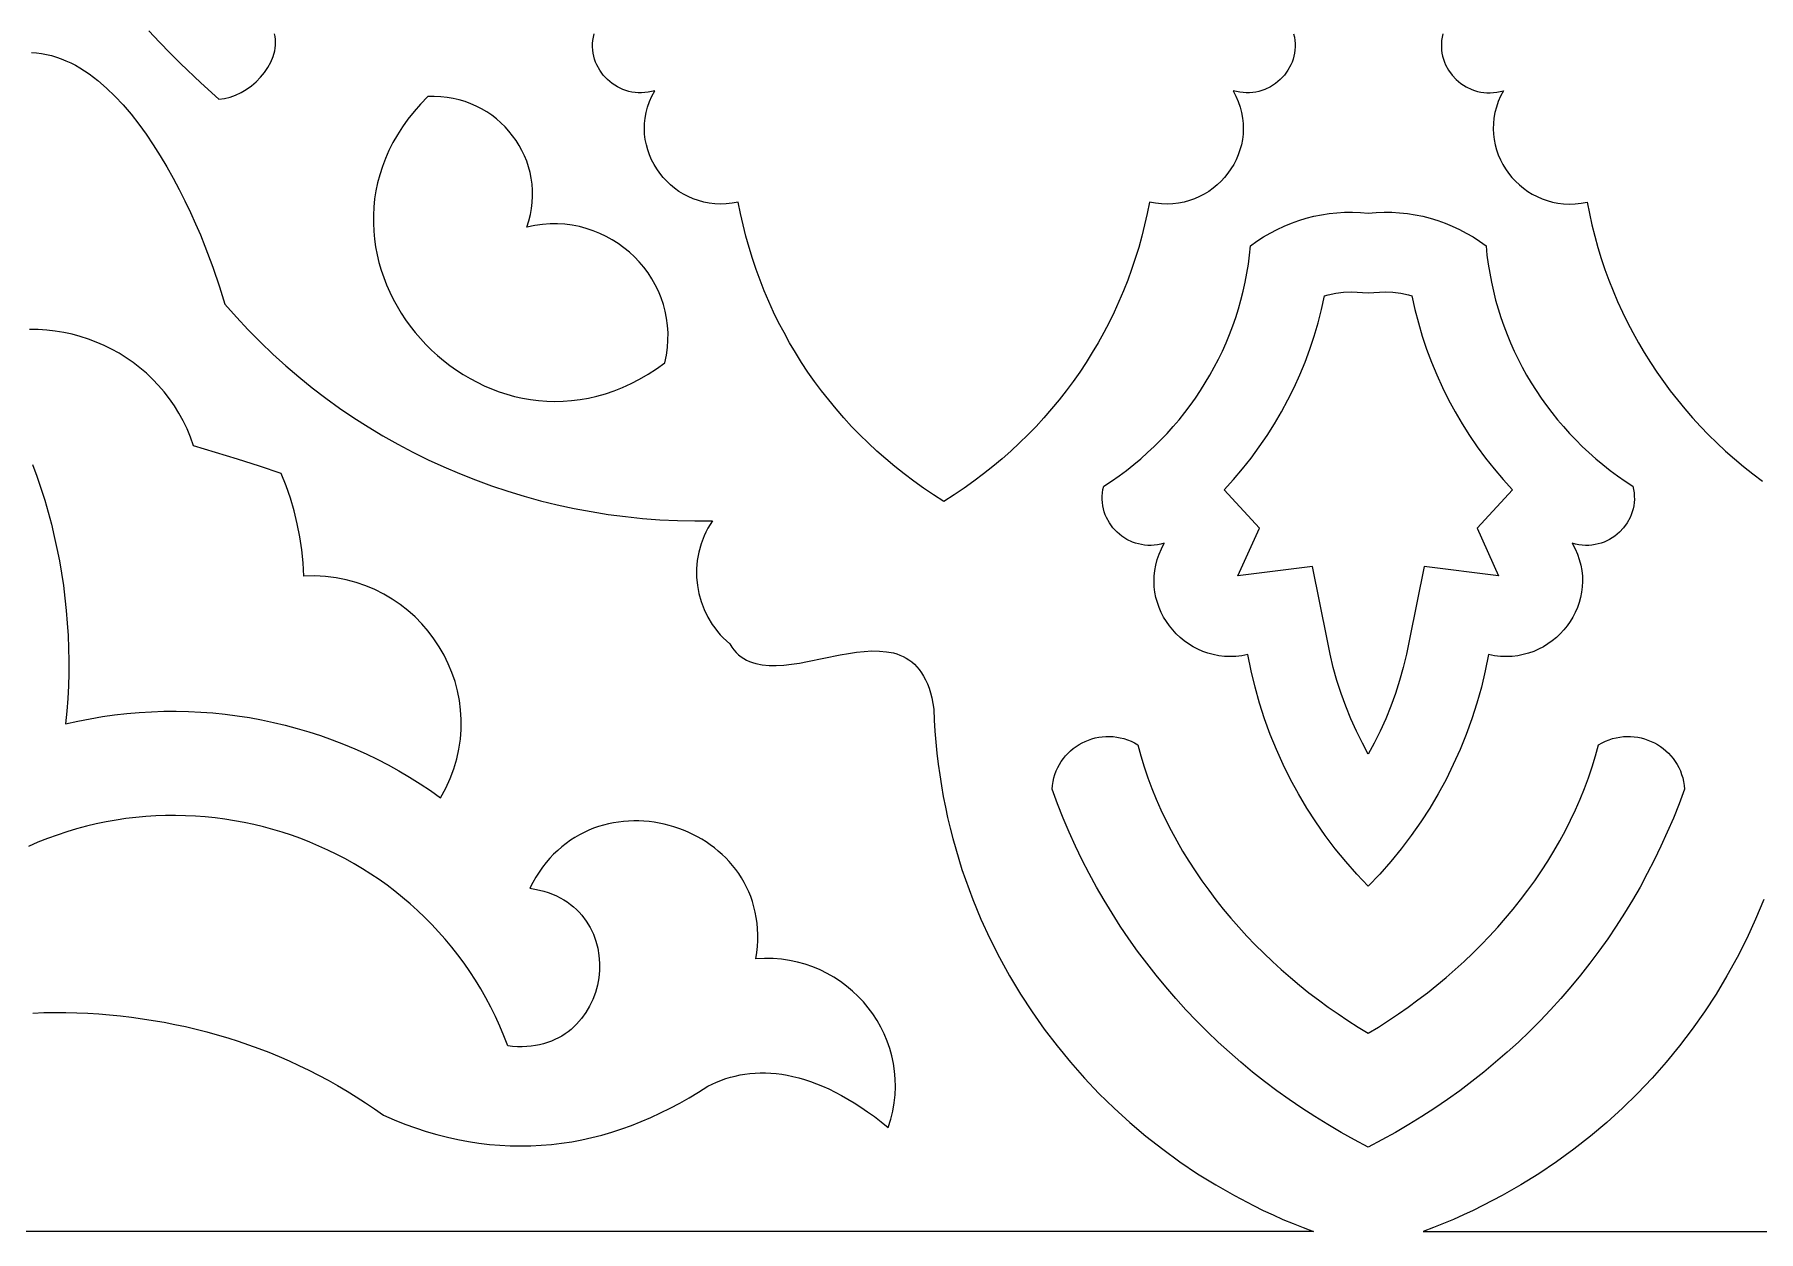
# Model space of a CAD drawing. Extents: x 50 to 3710, y -977 to -877.
# Drawn here: x 2981.9 to 3047, y -977.1 to -931.9 of the extents above; entities that cross this region are included whole.
import ezdxf

# ---------------------------------------------------------------- set-up
doc = ezdxf.new("R2010")
doc.units = 0
doc.layers.add('LAYER_1', color=18, linetype='CONTINUOUS')

msp = doc.modelspace()

# ---------------------------------------------------------------- linework, layer by layer
at = {"layer": 'LAYER_1'}
for points in [[(2986.256, -931.77), (2986.656, -932.195), (2987.057, -932.606), (2987.452, -933), (2988.212, -933.724), (2988.899, -934.341), (2989.106, -934.319), (2989.316, -934.27), (2989.524, -934.196), (2989.73, -934.099), (2989.929, -933.981), (2990.12, -933.844), (2990.3, -933.69), (2990.466, -933.521), (2990.616, -933.34), (2990.747, -933.147), (2990.856, -932.946), (2990.942, -932.738), (2991, -932.525), (2991.019, -932.417), (2991.03, -932.309), (2991.032, -932.2), (2991.027, -932.092), (2991.013, -931.984), (2990.99, -931.876)], [(3029.457, -931.876), (3029.485, -932.002), (3029.503, -932.127), (3029.513, -932.251), (3029.514, -932.373), (3029.507, -932.493), (3029.491, -932.611), (3029.467, -932.726), (3029.436, -932.839), (3029.398, -932.949), (3029.353, -933.055), (3029.243, -933.257), (3029.108, -933.443), (3028.951, -933.61), (3028.774, -933.757), (3028.579, -933.881), (3028.369, -933.98), (3028.259, -934.019), (3028.146, -934.052), (3028.03, -934.077), (3027.912, -934.094), (3027.792, -934.104), (3027.67, -934.106), (3027.546, -934.099), (3027.421, -934.084), (3027.295, -934.06), (3027.169, -934.026), (3027.277, -934.23), (3027.366, -934.436), (3027.438, -934.643), (3027.493, -934.851), (3027.531, -935.058), (3027.552, -935.265), (3027.557, -935.47), (3027.548, -935.673), (3027.523, -935.873), (3027.484, -936.07), (3027.431, -936.263), (3027.365, -936.451), (3027.286, -936.634), (3027.195, -936.811), (3027.092, -936.981), (3026.978, -937.144), (3026.852, -937.299), (3026.717, -937.445), (3026.571, -937.582), (3026.417, -937.71), (3026.253, -937.826), (3026.081, -937.932), (3025.902, -938.026), (3025.714, -938.107), (3025.521, -938.175), (3025.32, -938.229), (3025.114, -938.269), (3024.903, -938.294), (3024.687, -938.303), (3024.466, -938.296), (3024.242, -938.271), (3024.014, -938.229), (3023.929, -938.662), (3023.834, -939.091), (3023.727, -939.517), (3023.609, -939.939), (3023.481, -940.357), (3023.342, -940.771), (3023.193, -941.18), (3023.033, -941.585), (3022.862, -941.986), (3022.682, -942.382), (3022.491, -942.772), (3022.289, -943.158), (3022.078, -943.538), (3021.857, -943.913), (3021.626, -944.282), (3021.385, -944.646), (3021.134, -945.003), (3020.873, -945.354), (3020.603, -945.699), (3020.324, -946.037), (3020.035, -946.369), (3019.736, -946.694), (3019.429, -947.012), (3019.112, -947.322), (3018.786, -947.625), (3018.451, -947.921), (3018.107, -948.209), (3017.754, -948.489), (3017.393, -948.761), (3017.022, -949.025), (3016.643, -949.28), (3016.256, -949.527), (3015.869, -949.28), (3015.49, -949.025), (3015.119, -948.761), (3014.758, -948.489), (3014.405, -948.209), (3014.061, -947.921), (3013.726, -947.625), (3013.4, -947.322), (3013.083, -947.012), (3012.776, -946.694), (3012.477, -946.369), (3012.188, -946.037), (3011.909, -945.699), (3011.639, -945.354), (3011.378, -945.003), (3011.127, -944.646), (3010.886, -944.282), (3010.655, -943.913), (3010.434, -943.538), (3010.223, -943.158), (3010.021, -942.772), (3009.83, -942.382), (3009.65, -941.986), (3009.479, -941.585), (3009.319, -941.18), (3009.17, -940.771), (3009.031, -940.357), (3008.903, -939.939), (3008.785, -939.517), (3008.678, -939.091), (3008.583, -938.662), (3008.498, -938.229), (3008.27, -938.271), (3008.046, -938.296), (3007.825, -938.303), (3007.609, -938.294), (3007.398, -938.269), (3007.192, -938.229), (3006.991, -938.175), (3006.798, -938.107), (3006.61, -938.026), (3006.431, -937.932), (3006.259, -937.826), (3006.095, -937.71), (3005.941, -937.582), (3005.795, -937.445), (3005.66, -937.299), (3005.534, -937.144), (3005.42, -936.981), (3005.317, -936.811), (3005.226, -936.634), (3005.147, -936.451), (3005.081, -936.263), (3005.028, -936.07), (3004.989, -935.873), (3004.964, -935.673), (3004.955, -935.47), (3004.96, -935.265), (3004.981, -935.058), (3005.019, -934.851), (3005.074, -934.643), (3005.146, -934.436), (3005.235, -934.23), (3005.343, -934.026), (3005.217, -934.06), (3005.091, -934.084), (3004.966, -934.099), (3004.842, -934.106), (3004.72, -934.104), (3004.6, -934.094), (3004.482, -934.077), (3004.366, -934.052), (3004.253, -934.019), (3004.143, -933.98), (3003.933, -933.881), (3003.738, -933.757), (3003.561, -933.61), (3003.404, -933.443), (3003.269, -933.257), (3003.159, -933.055), (3003.114, -932.949), (3003.076, -932.839), (3003.045, -932.726), (3003.021, -932.611), (3003.005, -932.493), (3002.998, -932.373), (3002.999, -932.251), (3003.009, -932.127), (3003.027, -932.002), (3003.055, -931.876)], [(3035.089, -931.876), (3035.061, -932.002), (3035.043, -932.127), (3035.033, -932.251), (3035.032, -932.373), (3035.039, -932.493), (3035.055, -932.611), (3035.078, -932.726), (3035.109, -932.839), (3035.148, -932.949), (3035.193, -933.055), (3035.303, -933.257), (3035.438, -933.443), (3035.595, -933.61), (3035.772, -933.757), (3035.967, -933.881), (3036.177, -933.98), (3036.287, -934.019), (3036.4, -934.052), (3036.516, -934.077), (3036.634, -934.094), (3036.754, -934.104), (3036.876, -934.106), (3037, -934.099), (3037.125, -934.084), (3037.251, -934.06), (3037.377, -934.026), (3037.269, -934.23), (3037.179, -934.436), (3037.108, -934.643), (3037.053, -934.851), (3037.015, -935.058), (3036.994, -935.265), (3036.989, -935.47), (3036.998, -935.673), (3037.023, -935.873), (3037.062, -936.07), (3037.115, -936.263), (3037.181, -936.451), (3037.26, -936.634), (3037.351, -936.811), (3037.454, -936.981), (3037.568, -937.144), (3037.694, -937.299), (3037.829, -937.445), (3037.975, -937.582), (3038.129, -937.71), (3038.293, -937.826), (3038.465, -937.932), (3038.644, -938.026), (3038.831, -938.107), (3039.025, -938.175), (3039.226, -938.229), (3039.432, -938.269), (3039.643, -938.294), (3039.859, -938.303), (3040.08, -938.296), (3040.304, -938.271), (3040.532, -938.229), (3040.617, -938.662), (3040.712, -939.091), (3040.819, -939.517), (3040.937, -939.939), (3041.065, -940.357), (3041.204, -940.771), (3041.353, -941.18), (3041.513, -941.585), (3041.684, -941.986), (3041.864, -942.382), (3042.055, -942.772), (3042.257, -943.158), (3042.468, -943.538), (3042.689, -943.913), (3042.92, -944.282), (3043.161, -944.646), (3043.412, -945.003), (3043.672, -945.354), (3043.943, -945.699), (3044.222, -946.037), (3044.511, -946.369), (3044.809, -946.694), (3045.117, -947.012), (3045.434, -947.322), (3045.76, -947.625), (3046.095, -947.921), (3046.439, -948.209), (3046.792, -948.489), (3047.153, -948.761)], [(2981.827, -932.588), (2982.017, -932.601), (2982.206, -932.624), (2982.393, -932.659), (2982.579, -932.703), (2982.762, -932.757), (2982.944, -932.821), (2983.124, -932.895), (2983.302, -932.977), (2983.478, -933.068), (2983.652, -933.168), (2983.824, -933.276), (2983.994, -933.392), (2984.328, -933.645), (2984.654, -933.927), (2984.971, -934.234), (2985.279, -934.564), (2985.578, -934.916), (2985.868, -935.285), (2986.148, -935.671), (2986.418, -936.07), (2986.678, -936.481), (2986.928, -936.9), (2987.167, -937.326), (2987.395, -937.757), (2987.613, -938.189), (2987.819, -938.62), (2988.013, -939.049), (2988.196, -939.472), (2988.366, -939.888), (2988.671, -940.687), (2988.924, -941.427), (2989.124, -942.088), (2989.558, -942.58), (2990.005, -943.058), (2990.463, -943.522), (2990.934, -943.972), (2991.416, -944.408), (2991.909, -944.83), (2992.413, -945.237), (2992.928, -945.629), (2993.452, -946.007), (2993.987, -946.37), (2994.531, -946.718), (2995.084, -947.05), (2995.646, -947.367), (2996.216, -947.669), (2996.794, -947.955), (2997.38, -948.225), (2997.973, -948.479), (2998.574, -948.716), (2999.181, -948.938), (2999.794, -949.143), (3000.413, -949.331), (3001.038, -949.502), (3001.668, -949.657), (3002.304, -949.794), (3002.943, -949.914), (3003.588, -950.017), (3004.235, -950.102), (3004.887, -950.169), (3005.542, -950.219), (3006.199, -950.25), (3006.859, -950.263), (3007.522, -950.258), (3007.432, -950.397), (3007.349, -950.54), (3007.274, -950.685), (3007.206, -950.832), (3007.091, -951.133), (3007.006, -951.44), (3006.95, -951.752), (3006.922, -952.067), (3006.923, -952.382), (3006.952, -952.695), (3007.009, -953.005), (3007.094, -953.309), (3007.206, -953.606), (3007.346, -953.893), (3007.514, -954.169), (3007.608, -954.302), (3007.708, -954.431), (3007.816, -954.557), (3007.93, -954.678), (3008.051, -954.795), (3008.178, -954.907), (3008.253, -955.025), (3008.334, -955.132), (3008.42, -955.228), (3008.511, -955.315), (3008.607, -955.392), (3008.708, -955.46), (3008.813, -955.519), (3008.923, -955.57), (3009.037, -955.613), (3009.154, -955.649), (3009.401, -955.698), (3009.661, -955.723), (3009.933, -955.725), (3010.216, -955.708), (3010.507, -955.675), (3010.805, -955.629), (3011.108, -955.574), (3011.725, -955.448), (3012.345, -955.322), (3012.653, -955.267), (3012.956, -955.221), (3013.253, -955.188), (3013.543, -955.172), (3013.824, -955.174), (3014.095, -955.198), (3014.354, -955.248), (3014.478, -955.284), (3014.599, -955.327), (3014.716, -955.378), (3014.829, -955.437), (3014.938, -955.505), (3015.042, -955.583), (3015.142, -955.669), (3015.237, -955.766), (3015.327, -955.873), (3015.412, -955.991), (3015.491, -956.12), (3015.565, -956.26), (3015.633, -956.413), (3015.695, -956.578), (3015.75, -956.755), (3015.8, -956.946), (3015.843, -957.15), (3015.879, -957.368), (3015.896, -957.787), (3015.92, -958.204), (3015.953, -958.619), (3015.994, -959.031), (3016.042, -959.442), (3016.098, -959.851), (3016.162, -960.257), (3016.234, -960.661), (3016.312, -961.063), (3016.399, -961.462), (3016.493, -961.858), (3016.594, -962.252), (3016.702, -962.643), (3016.817, -963.031), (3016.94, -963.416), (3017.07, -963.798), (3017.206, -964.177), (3017.35, -964.553), (3017.657, -965.295), (3017.991, -966.024), (3018.351, -966.738), (3018.737, -967.438), (3019.148, -968.122), (3019.584, -968.79), (3020.043, -969.442), (3020.526, -970.076), (3021.032, -970.692), (3021.56, -971.29), (3022.109, -971.868), (3022.68, -972.427), (3023.272, -972.965), (3023.884, -973.482), (3024.515, -973.977), (3025.165, -974.45), (3025.833, -974.9), (3026.52, -975.326), (3027.224, -975.728), (3027.944, -976.106), (3028.311, -976.285), (3028.681, -976.457), (3029.055, -976.623), (3029.433, -976.783), (3029.815, -976.936), (3030.201, -977.082), (2964.487, -977.082)], [(2981.866, -948.131), (2982.027, -948.576), (2982.178, -949.024), (2982.32, -949.476), (2982.451, -949.93), (2982.572, -950.387), (2982.683, -950.846), (2982.784, -951.308), (2982.875, -951.771), (2982.956, -952.237), (2983.026, -952.705), (2983.086, -953.174), (2983.136, -953.645), (2983.175, -954.117), (2983.204, -954.591), (2983.223, -955.065), (2983.231, -955.54), (2983.228, -956.016), (2983.215, -956.492), (2983.191, -956.969), (2983.156, -957.446), (2983.111, -957.923), (2983.571, -957.819), (2984.033, -957.728), (2984.496, -957.649), (2984.96, -957.584), (2985.424, -957.531), (2985.889, -957.491), (2986.354, -957.463), (2986.819, -957.448), (2987.283, -957.445), (2987.747, -957.455), (2988.21, -957.477), (2988.671, -957.511), (2989.131, -957.558), (2989.59, -957.617), (2990.046, -957.688), (2990.501, -957.771), (2990.952, -957.867), (2991.401, -957.974), (2991.848, -958.093), (2992.291, -958.225), (2992.73, -958.368), (2993.166, -958.523), (2993.598, -958.689), (2994.025, -958.868), (2994.448, -959.058), (2994.867, -959.26), (2995.28, -959.473), (2995.688, -959.698), (2996.091, -959.934), (2996.487, -960.182), (2996.878, -960.441), (2997.263, -960.711), (2997.46, -960.351), (2997.627, -959.986), (2997.765, -959.617), (2997.874, -959.247), (2997.956, -958.875), (2998.011, -958.502), (2998.039, -958.131), (2998.041, -957.762), (2998.018, -957.396), (2997.971, -957.035), (2997.9, -956.678), (2997.806, -956.328), (2997.689, -955.986), (2997.551, -955.652), (2997.391, -955.327), (2997.211, -955.014), (2997.012, -954.712), (2996.793, -954.423), (2996.556, -954.148), (2996.301, -953.889), (2996.029, -953.645), (2995.74, -953.419), (2995.436, -953.211), (2995.117, -953.023), (2994.783, -952.855), (2994.436, -952.708), (2994.076, -952.585), (2993.703, -952.485), (2993.318, -952.41), (2992.923, -952.361), (2992.517, -952.339), (2992.101, -952.345), (2992.072, -951.847), (2992.021, -951.352), (2991.947, -950.86), (2991.851, -950.371), (2991.732, -949.888), (2991.592, -949.41), (2991.43, -948.938), (2991.246, -948.473), (2990.423, -948.2), (2989.597, -947.934), (2988.769, -947.675), (2987.939, -947.424), (2987.824, -947.102), (2987.694, -946.79), (2987.549, -946.489), (2987.389, -946.198), (2987.215, -945.918), (2987.028, -945.65), (2986.829, -945.392), (2986.617, -945.147), (2986.394, -944.914), (2986.16, -944.692), (2985.916, -944.484), (2985.662, -944.288), (2985.399, -944.105), (2985.128, -943.936), (2984.848, -943.781), (2984.561, -943.639), (2984.268, -943.511), (2983.968, -943.398), (2983.662, -943.3), (2983.352, -943.217), (2983.037, -943.149), (2982.718, -943.096), (2982.396, -943.06), (2982.071, -943.039), (2981.745, -943.035)], [(2981.867, -968.835), (2982.283, -968.822), (2982.699, -968.817), (2983.114, -968.819), (2983.53, -968.829), (2983.945, -968.846), (2984.359, -968.871), (2984.772, -968.904), (2985.185, -968.945), (2985.597, -968.993), (2986.007, -969.049), (2986.416, -969.113), (2986.824, -969.184), (2987.23, -969.263), (2987.634, -969.35), (2988.036, -969.444), (2988.436, -969.546), (2988.834, -969.656), (2989.229, -969.773), (2989.622, -969.898), (2990.012, -970.031), (2990.399, -970.171), (2990.784, -970.319), (2991.165, -970.475), (2991.542, -970.639), (2991.916, -970.81), (2992.287, -970.988), (2992.654, -971.175), (2993.017, -971.369), (2993.376, -971.571), (2993.73, -971.78), (2994.08, -971.997), (2994.426, -972.222), (2994.767, -972.455), (2995.103, -972.695), (2995.508, -972.869), (2995.912, -973.028), (2996.315, -973.173), (2996.717, -973.304), (2997.118, -973.421), (2997.518, -973.523), (2997.917, -973.611), (2998.315, -973.686), (2998.711, -973.747), (2999.106, -973.794), (2999.5, -973.827), (2999.892, -973.847), (3000.283, -973.854), (3000.673, -973.847), (3001.061, -973.827), (3001.447, -973.795), (3001.831, -973.749), (3002.213, -973.691), (3002.594, -973.62), (3002.973, -973.536), (3003.35, -973.44), (3003.724, -973.332), (3004.097, -973.211), (3004.467, -973.078), (3004.836, -972.933), (3005.201, -972.777), (3005.565, -972.608), (3005.926, -972.428), (3006.285, -972.236), (3006.641, -972.033), (3006.994, -971.818), (3007.345, -971.593), (3007.678, -971.44), (3008.023, -971.313), (3008.2, -971.259), (3008.38, -971.213), (3008.563, -971.174), (3008.749, -971.142), (3008.938, -971.118), (3009.13, -971.102), (3009.326, -971.094), (3009.524, -971.095), (3009.725, -971.104), (3009.93, -971.121), (3010.137, -971.147), (3010.348, -971.183), (3010.562, -971.228), (3010.779, -971.282), (3010.999, -971.346), (3011.223, -971.42), (3011.449, -971.503), (3011.679, -971.598), (3011.912, -971.702), (3012.148, -971.818), (3012.388, -971.944), (3012.63, -972.081), (3012.876, -972.23), (3013.126, -972.39), (3013.378, -972.562), (3013.634, -972.746), (3013.893, -972.941), (3014.156, -973.15), (3014.253, -972.842), (3014.328, -972.536), (3014.382, -972.23), (3014.416, -971.925), (3014.429, -971.623), (3014.423, -971.323), (3014.398, -971.028), (3014.354, -970.736), (3014.293, -970.45), (3014.214, -970.169), (3014.118, -969.894), (3014.006, -969.626), (3013.878, -969.366), (3013.735, -969.115), (3013.577, -968.872), (3013.405, -968.639), (3013.219, -968.417), (3013.02, -968.206), (3012.809, -968.006), (3012.585, -967.819), (3012.351, -967.645), (3012.105, -967.485), (3011.848, -967.339), (3011.582, -967.209), (3011.307, -967.094), (3011.022, -966.996), (3010.73, -966.915), (3010.429, -966.852), (3010.122, -966.808), (3009.808, -966.783), (3009.487, -966.778), (3009.161, -966.793), (3009.196, -966.557), (3009.22, -966.324), (3009.232, -966.097), (3009.234, -965.873), (3009.225, -965.655), (3009.206, -965.441), (3009.177, -965.231), (3009.138, -965.027), (3009.09, -964.827), (3009.032, -964.632), (3008.966, -964.443), (3008.892, -964.259), (3008.809, -964.08), (3008.718, -963.906), (3008.62, -963.738), (3008.514, -963.575), (3008.402, -963.418), (3008.282, -963.267), (3008.156, -963.122), (3008.024, -962.982), (3007.887, -962.849), (3007.743, -962.722), (3007.595, -962.601), (3007.441, -962.486), (3007.283, -962.378), (3007.121, -962.276), (3006.954, -962.181), (3006.784, -962.092), (3006.61, -962.01), (3006.433, -961.936), (3006.253, -961.868), (3006.071, -961.807), (3005.886, -961.753), (3005.699, -961.706), (3005.511, -961.667), (3005.321, -961.635), (3005.13, -961.611), (3004.938, -961.594), (3004.745, -961.585), (3004.553, -961.584), (3004.36, -961.59), (3004.168, -961.605), (3003.977, -961.628), (3003.786, -961.658), (3003.597, -961.697), (3003.409, -961.745), (3003.223, -961.801), (3003.039, -961.865), (3002.858, -961.938), (3002.679, -962.019), (3002.503, -962.11), (3002.331, -962.209), (3002.162, -962.317), (3001.997, -962.435), (3001.837, -962.561), (3001.681, -962.697), (3001.529, -962.842), (3001.383, -962.997), (3001.242, -963.161), (3001.107, -963.334), (3000.978, -963.518), (3000.854, -963.711), (3000.738, -963.914), (3000.628, -964.127), (3000.813, -964.157), (3000.991, -964.194), (3001.162, -964.239), (3001.326, -964.29), (3001.483, -964.349), (3001.633, -964.414), (3001.777, -964.485), (3001.913, -964.562), (3002.042, -964.645), (3002.165, -964.734), (3002.281, -964.828), (3002.39, -964.926), (3002.493, -965.029), (3002.589, -965.137), (3002.762, -965.364), (3002.908, -965.606), (3003.029, -965.859), (3003.124, -966.122), (3003.194, -966.393), (3003.239, -966.67), (3003.26, -966.95), (3003.257, -967.231), (3003.23, -967.511), (3003.179, -967.788), (3003.105, -968.059), (3003.008, -968.323), (3002.888, -968.577), (3002.746, -968.819), (3002.582, -969.047), (3002.397, -969.259), (3002.189, -969.452), (3002.078, -969.541), (3001.961, -969.625), (3001.839, -969.703), (3001.712, -969.775), (3001.579, -969.841), (3001.442, -969.9), (3001.299, -969.952), (3001.152, -969.998), (3000.999, -970.036), (3000.842, -970.066), (3000.68, -970.089), (3000.513, -970.103), (3000.341, -970.109), (3000.164, -970.106), (2999.982, -970.095), (2999.796, -970.074), (2999.651, -969.697), (2999.495, -969.327), (2999.33, -968.965), (2999.155, -968.611), (2998.971, -968.264), (2998.778, -967.924), (2998.576, -967.592), (2998.365, -967.269), (2998.146, -966.953), (2997.918, -966.644), (2997.683, -966.344), (2997.44, -966.052), (2997.189, -965.768), (2996.931, -965.493), (2996.666, -965.225), (2996.393, -964.966), (2996.115, -964.715), (2995.83, -964.473), (2995.538, -964.239), (2995.241, -964.014), (2994.938, -963.798), (2994.629, -963.59), (2994.315, -963.392), (2993.996, -963.202), (2993.672, -963.021), (2993.343, -962.849), (2993.01, -962.687), (2992.673, -962.533), (2992.332, -962.389), (2991.987, -962.254), (2991.638, -962.128), (2991.286, -962.012), (2990.931, -961.906), (2990.574, -961.809), (2990.213, -961.722), (2989.85, -961.644), (2989.485, -961.577), (2989.118, -961.519), (2988.749, -961.471), (2988.379, -961.433), (2988.007, -961.405), (2987.634, -961.388), (2987.261, -961.381), (2986.886, -961.384), (2986.512, -961.397), (2986.137, -961.421), (2985.762, -961.455), (2985.387, -961.5), (2985.013, -961.556), (2984.64, -961.622), (2984.267, -961.699), (2983.896, -961.788), (2983.526, -961.886), (2983.157, -961.996), (2982.79, -962.118), (2982.426, -962.25), (2982.064, -962.393), (2981.704, -962.548)], [(3047.196, -964.553), (3046.889, -965.295), (3046.555, -966.024), (3046.195, -966.738), (3045.809, -967.438), (3045.398, -968.122), (3044.962, -968.79), (3044.503, -969.442), (3044.02, -970.076), (3043.514, -970.692), (3042.986, -971.29), (3042.437, -971.868), (3041.866, -972.427), (3041.274, -972.965), (3040.662, -973.482), (3040.031, -973.977), (3039.381, -974.45), (3038.712, -974.9), (3038.026, -975.326), (3037.322, -975.728), (3036.602, -976.106), (3036.235, -976.285), (3035.865, -976.457), (3035.491, -976.623), (3035.113, -976.783), (3034.731, -976.936), (3034.345, -977.082), (3100.059, -977.082)]]:
    msp.add_lwpolyline(points, dxfattribs=at)
for points in [[(3005.724, -944.298), (3005.785, -944.009), (3005.824, -943.723), (3005.844, -943.44), (3005.845, -943.161), (3005.828, -942.886), (3005.792, -942.615), (3005.739, -942.35), (3005.669, -942.09), (3005.583, -941.838), (3005.482, -941.592), (3005.366, -941.354), (3005.235, -941.124), (3005.09, -940.903), (3004.932, -940.692), (3004.762, -940.49), (3004.58, -940.299), (3004.386, -940.12), (3004.182, -939.952), (3003.967, -939.796), (3003.743, -939.654), (3003.51, -939.525), (3003.268, -939.41), (3003.019, -939.311), (3002.762, -939.226), (3002.499, -939.157), (3002.23, -939.105), (3001.955, -939.07), (3001.675, -939.052), (3001.392, -939.053), (3001.105, -939.073), (3000.814, -939.112), (3000.522, -939.172), (3000.596, -938.938), (3000.654, -938.705), (3000.697, -938.472), (3000.723, -938.241), (3000.735, -938.01), (3000.732, -937.782), (3000.715, -937.557), (3000.684, -937.334), (3000.639, -937.115), (3000.581, -936.901), (3000.511, -936.69), (3000.428, -936.485), (3000.333, -936.286), (3000.227, -936.093), (3000.109, -935.906), (2999.98, -935.727), (2999.842, -935.555), (2999.693, -935.391), (2999.534, -935.237), (2999.367, -935.091), (2999.19, -934.955), (2999.005, -934.83), (2998.812, -934.715), (2998.611, -934.611), (2998.403, -934.52), (2998.188, -934.44), (2997.967, -934.373), (2997.739, -934.32), (2997.506, -934.281), (2997.267, -934.256), (2997.024, -934.245), (2996.776, -934.25), (2996.508, -934.53), (2996.26, -934.814), (2996.032, -935.102), (2995.824, -935.394), (2995.635, -935.689), (2995.465, -935.986), (2995.313, -936.286), (2995.18, -936.588), (2995.064, -936.891), (2994.966, -937.196), (2994.885, -937.501), (2994.821, -937.806), (2994.773, -938.112), (2994.741, -938.417), (2994.725, -938.721), (2994.724, -939.025), (2994.738, -939.326), (2994.766, -939.625), (2994.809, -939.922), (2994.866, -940.216), (2994.936, -940.507), (2995.02, -940.795), (2995.116, -941.078), (2995.225, -941.357), (2995.346, -941.631), (2995.478, -941.899), (2995.622, -942.162), (2995.778, -942.42), (2995.943, -942.67), (2996.12, -942.914), (2996.306, -943.151), (2996.501, -943.38), (2996.707, -943.601), (2996.92, -943.813), (2997.143, -944.017), (2997.374, -944.212), (2997.612, -944.397), (2997.858, -944.571), (2998.112, -944.736), (2998.372, -944.89), (2998.638, -945.032), (2998.911, -945.163), (2999.189, -945.282), (2999.472, -945.388), (2999.761, -945.482), (3000.054, -945.562), (3000.352, -945.629), (3000.653, -945.682), (3000.959, -945.721), (3001.267, -945.744), (3001.578, -945.753), (3001.892, -945.745), (3002.208, -945.722), (3002.526, -945.683), (3002.845, -945.626), (3003.165, -945.553), (3003.486, -945.462), (3003.808, -945.353), (3004.129, -945.225), (3004.45, -945.079), (3004.771, -944.913), (3005.09, -944.728), (3005.408, -944.523)], [(3032.273, -964.047), (3031.838, -963.59), (3031.422, -963.118), (3031.025, -962.633), (3030.648, -962.134), (3030.291, -961.623), (3029.953, -961.1), (3029.636, -960.565), (3029.339, -960.019), (3029.063, -959.462), (3028.808, -958.896), (3028.574, -958.319), (3028.362, -957.734), (3028.171, -957.14), (3028.002, -956.537), (3027.855, -955.927), (3027.731, -955.31), (3027.503, -955.352), (3027.279, -955.377), (3027.058, -955.384), (3026.842, -955.375), (3026.63, -955.35), (3026.424, -955.31), (3026.224, -955.256), (3026.03, -955.188), (3025.843, -955.107), (3025.664, -955.013), (3025.492, -954.907), (3025.328, -954.791), (3025.173, -954.663), (3025.028, -954.526), (3024.892, -954.38), (3024.767, -954.225), (3024.653, -954.062), (3024.55, -953.892), (3024.459, -953.715), (3024.38, -953.532), (3024.313, -953.344), (3024.261, -953.151), (3024.222, -952.954), (3024.197, -952.754), (3024.187, -952.551), (3024.193, -952.346), (3024.214, -952.139), (3024.252, -951.932), (3024.306, -951.724), (3024.378, -951.517), (3024.468, -951.311), (3024.576, -951.107), (3024.449, -951.141), (3024.324, -951.165), (3024.199, -951.18), (3024.075, -951.187), (3023.953, -951.185), (3023.833, -951.176), (3023.715, -951.158), (3023.599, -951.133), (3023.486, -951.1), (3023.376, -951.061), (3023.166, -950.962), (3022.971, -950.838), (3022.794, -950.691), (3022.637, -950.524), (3022.502, -950.338), (3022.392, -950.136), (3022.347, -950.03), (3022.308, -949.92), (3022.277, -949.807), (3022.254, -949.692), (3022.238, -949.574), (3022.231, -949.454), (3022.232, -949.332), (3022.241, -949.208), (3022.26, -949.083), (3022.288, -948.957), (3022.582, -948.764), (3022.868, -948.563), (3023.149, -948.355), (3023.422, -948.139), (3023.688, -947.916), (3023.947, -947.687), (3024.199, -947.451), (3024.443, -947.208), (3024.68, -946.959), (3024.91, -946.704), (3025.132, -946.443), (3025.346, -946.175), (3025.552, -945.903), (3025.75, -945.625), (3025.94, -945.341), (3026.122, -945.053), (3026.296, -944.759), (3026.461, -944.461), (3026.618, -944.158), (3026.766, -943.851), (3026.905, -943.54), (3027.035, -943.224), (3027.157, -942.905), (3027.269, -942.582), (3027.372, -942.255), (3027.466, -941.926), (3027.551, -941.593), (3027.626, -941.257), (3027.691, -940.918), (3027.747, -940.576), (3027.793, -940.233), (3027.829, -939.887), (3028.07, -939.711), (3028.318, -939.548), (3028.573, -939.398), (3028.834, -939.26), (3029.1, -939.135), (3029.373, -939.024), (3029.649, -938.925), (3029.93, -938.84), (3030.215, -938.768), (3030.503, -938.709), (3030.794, -938.665), (3031.088, -938.634), (3031.382, -938.616), (3031.679, -938.613), (3031.976, -938.624), (3032.273, -938.649), (3032.57, -938.624), (3032.867, -938.613), (3033.163, -938.616), (3033.458, -938.634), (3033.752, -938.665), (3034.042, -938.709), (3034.331, -938.768), (3034.615, -938.84), (3034.897, -938.925), (3035.173, -939.024), (3035.445, -939.135), (3035.712, -939.26), (3035.973, -939.398), (3036.228, -939.548), (3036.476, -939.711), (3036.717, -939.887), (3036.753, -940.233), (3036.799, -940.576), (3036.855, -940.918), (3036.92, -941.257), (3036.995, -941.593), (3037.08, -941.926), (3037.173, -942.255), (3037.277, -942.582), (3037.389, -942.905), (3037.511, -943.224), (3037.641, -943.54), (3037.78, -943.851), (3037.928, -944.158), (3038.085, -944.461), (3038.25, -944.759), (3038.424, -945.053), (3038.606, -945.341), (3038.796, -945.625), (3038.994, -945.903), (3039.2, -946.175), (3039.414, -946.443), (3039.636, -946.704), (3039.866, -946.959), (3040.103, -947.208), (3040.347, -947.451), (3040.599, -947.687), (3040.858, -947.916), (3041.124, -948.139), (3041.397, -948.355), (3041.677, -948.563), (3041.964, -948.764), (3042.258, -948.957), (3042.286, -949.083), (3042.305, -949.208), (3042.314, -949.332), (3042.315, -949.454), (3042.308, -949.574), (3042.292, -949.692), (3042.269, -949.807), (3042.238, -949.92), (3042.199, -950.03), (3042.154, -950.136), (3042.044, -950.338), (3041.909, -950.524), (3041.752, -950.691), (3041.575, -950.838), (3041.38, -950.962), (3041.17, -951.061), (3041.06, -951.1), (3040.947, -951.133), (3040.831, -951.158), (3040.713, -951.176), (3040.593, -951.185), (3040.471, -951.187), (3040.347, -951.18), (3040.222, -951.165), (3040.097, -951.141), (3039.97, -951.107), (3040.078, -951.311), (3040.168, -951.517), (3040.239, -951.724), (3040.294, -951.932), (3040.332, -952.139), (3040.353, -952.346), (3040.359, -952.551), (3040.349, -952.754), (3040.324, -952.954), (3040.285, -953.151), (3040.232, -953.344), (3040.166, -953.532), (3040.087, -953.715), (3039.996, -953.892), (3039.893, -954.062), (3039.779, -954.225), (3039.653, -954.38), (3039.518, -954.526), (3039.373, -954.663), (3039.218, -954.791), (3039.054, -954.907), (3038.882, -955.013), (3038.703, -955.107), (3038.516, -955.188), (3038.322, -955.256), (3038.122, -955.31), (3037.915, -955.35), (3037.704, -955.375), (3037.488, -955.384), (3037.267, -955.377), (3037.043, -955.352), (3036.815, -955.31), (3036.691, -955.927), (3036.544, -956.537), (3036.375, -957.14), (3036.184, -957.734), (3035.972, -958.319), (3035.738, -958.896), (3035.483, -959.462), (3035.207, -960.019), (3034.91, -960.565), (3034.593, -961.1), (3034.255, -961.623), (3033.898, -962.134), (3033.521, -962.633), (3033.124, -963.118), (3032.708, -963.59)], [(3032.273, -959.06), (3032.05, -958.652), (3031.824, -958.196), (3031.615, -957.73), (3031.422, -957.257), (3031.248, -956.776), (3031.091, -956.287), (3030.952, -955.791), (3030.831, -955.288), (3030.717, -954.725), (3030.165, -951.989), (3027.355, -952.333), (3028.169, -950.541), (3026.829, -949.089), (3027.183, -948.7), (3027.523, -948.3), (3027.848, -947.889), (3028.158, -947.468), (3028.453, -947.038), (3028.732, -946.598), (3028.996, -946.149), (3029.243, -945.691), (3029.475, -945.226), (3029.69, -944.753), (3029.889, -944.272), (3030.071, -943.784), (3030.236, -943.29), (3030.383, -942.79), (3030.514, -942.285), (3030.626, -941.774), (3030.758, -941.73), (3031.046, -941.665), (3031.34, -941.627), (3031.637, -941.616), (3032.273, -941.655), (3032.909, -941.616), (3033.206, -941.627), (3033.5, -941.665), (3033.788, -941.73), (3033.92, -941.774), (3034.032, -942.285), (3034.163, -942.79), (3034.31, -943.29), (3034.475, -943.784), (3034.657, -944.272), (3034.856, -944.753), (3035.071, -945.226), (3035.303, -945.691), (3035.55, -946.149), (3035.814, -946.598), (3036.093, -947.038), (3036.388, -947.468), (3036.698, -947.889), (3037.023, -948.3), (3037.363, -948.7), (3037.717, -949.089), (3036.377, -950.541), (3037.191, -952.333), (3034.381, -951.989), (3033.829, -954.725), (3033.715, -955.288), (3033.594, -955.791), (3033.455, -956.287), (3033.298, -956.776), (3033.123, -957.257), (3032.931, -957.73), (3032.722, -958.196), (3032.496, -958.652)], [(3032.273, -973.893), (3031.756, -973.623), (3031.247, -973.342), (3030.745, -973.049), (3030.251, -972.745), (3029.766, -972.43), (3029.288, -972.104), (3028.819, -971.768), (3028.359, -971.421), (3027.907, -971.063), (3027.465, -970.696), (3027.031, -970.318), (3026.607, -969.931), (3026.193, -969.534), (3025.788, -969.128), (3025.392, -968.712), (3025.007, -968.287), (3024.632, -967.853), (3024.267, -967.411), (3023.913, -966.959), (3023.569, -966.5), (3023.237, -966.032), (3022.915, -965.556), (3022.604, -965.072), (3022.305, -964.581), (3022.017, -964.082), (3021.741, -963.575), (3021.477, -963.062), (3021.225, -962.541), (3020.985, -962.014), (3020.758, -961.479), (3020.543, -960.939), (3020.341, -960.392), (3020.353, -960.244), (3020.375, -960.101), (3020.407, -959.962), (3020.447, -959.828), (3020.495, -959.698), (3020.552, -959.574), (3020.616, -959.454), (3020.687, -959.34), (3020.766, -959.231), (3020.851, -959.128), (3020.942, -959.031), (3021.038, -958.94), (3021.14, -958.855), (3021.247, -958.777), (3021.359, -958.705), (3021.475, -958.641), (3021.594, -958.583), (3021.717, -958.533), (3021.843, -958.491), (3021.972, -958.456), (3022.103, -958.429), (3022.236, -958.41), (3022.37, -958.399), (3022.505, -958.397), (3022.641, -958.404), (3022.778, -958.42), (3022.914, -958.444), (3023.05, -958.478), (3023.185, -958.522), (3023.319, -958.575), (3023.451, -958.638), (3023.581, -958.712), (3023.694, -959.129), (3023.819, -959.543), (3023.958, -959.954), (3024.109, -960.361), (3024.273, -960.765), (3024.449, -961.165), (3024.636, -961.561), (3024.835, -961.953), (3025.045, -962.34), (3025.266, -962.723), (3025.497, -963.101), (3025.739, -963.474), (3025.991, -963.842), (3026.252, -964.205), (3026.523, -964.562), (3026.803, -964.913), (3027.092, -965.258), (3027.389, -965.598), (3027.694, -965.93), (3028.007, -966.257), (3028.328, -966.577), (3028.656, -966.89), (3028.991, -967.195), (3029.333, -967.494), (3029.681, -967.785), (3030.036, -968.069), (3030.396, -968.344), (3030.761, -968.612), (3031.132, -968.871), (3031.508, -969.122), (3031.888, -969.365), (3032.273, -969.599), (3032.658, -969.365), (3033.038, -969.122), (3033.414, -968.871), (3033.785, -968.612), (3034.15, -968.344), (3034.51, -968.069), (3034.865, -967.785), (3035.213, -967.494), (3035.555, -967.195), (3035.89, -966.89), (3036.218, -966.577), (3036.539, -966.257), (3036.852, -965.93), (3037.157, -965.598), (3037.454, -965.258), (3037.743, -964.913), (3038.023, -964.562), (3038.294, -964.205), (3038.555, -963.842), (3038.807, -963.474), (3039.049, -963.101), (3039.28, -962.723), (3039.501, -962.34), (3039.711, -961.953), (3039.91, -961.561), (3040.097, -961.165), (3040.273, -960.765), (3040.437, -960.361), (3040.588, -959.954), (3040.727, -959.543), (3040.852, -959.129), (3040.965, -958.712), (3041.095, -958.638), (3041.227, -958.575), (3041.361, -958.522), (3041.496, -958.478), (3041.632, -958.444), (3041.768, -958.42), (3041.905, -958.404), (3042.041, -958.397), (3042.176, -958.399), (3042.31, -958.41), (3042.443, -958.429), (3042.574, -958.456), (3042.703, -958.491), (3042.829, -958.533), (3042.952, -958.583), (3043.071, -958.641), (3043.187, -958.705), (3043.299, -958.777), (3043.406, -958.855), (3043.508, -958.94), (3043.604, -959.031), (3043.695, -959.128), (3043.78, -959.231), (3043.859, -959.34), (3043.93, -959.454), (3043.994, -959.574), (3044.051, -959.698), (3044.099, -959.828), (3044.139, -959.962), (3044.17, -960.101), (3044.192, -960.244), (3044.205, -960.392), (3044.003, -960.939), (3043.788, -961.479), (3043.56, -962.014), (3043.321, -962.541), (3043.069, -963.062), (3042.804, -963.575), (3042.529, -964.082), (3042.241, -964.581), (3041.942, -965.072), (3041.631, -965.556), (3041.309, -966.032), (3040.977, -966.5), (3040.633, -966.959), (3040.279, -967.411), (3039.914, -967.853), (3039.539, -968.287), (3039.154, -968.712), (3038.758, -969.128), (3038.353, -969.534), (3037.939, -969.931), (3037.514, -970.318), (3037.081, -970.696), (3036.638, -971.063), (3036.187, -971.421), (3035.727, -971.768), (3035.258, -972.104), (3034.78, -972.43), (3034.295, -972.745), (3033.801, -973.049), (3033.299, -973.342), (3032.79, -973.623)]]:
    msp.add_lwpolyline(points, close=True, dxfattribs=at)

doc.saveas('drawing.dxf')
